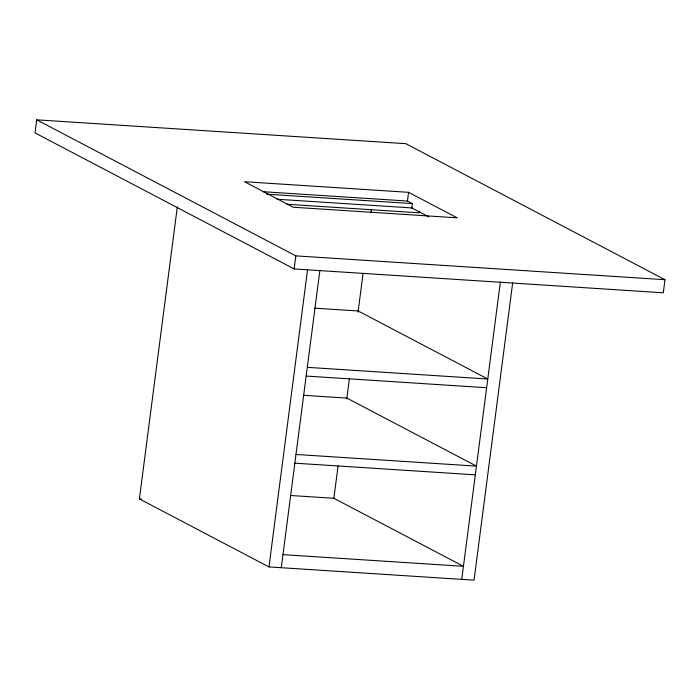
<?xml version="1.0" encoding="UTF-8"?>
<svg xmlns="http://www.w3.org/2000/svg" width="700" height="700" viewBox="0 0 700 700"><rect width="100%" height="100%" fill="white"/><g stroke="black" fill="none" stroke-linecap="round" stroke-linejoin="round"><path stroke-width="1.05" d="M36.697 119.831L35 132.895L294.158 268.94L663.303 292.793L665 279.72L405.842 143.684L36.697 119.831L295.855 255.868L665 279.72M512.689 282.686L474.049 580.169L268.966 566.921L139.388 498.899L177.327 206.824M294.158 268.94L295.855 255.868M268.966 566.921L307.606 269.439M281.277 567.718L319.909 270.226M333.856 498.374L338.074 465.92M346.78 398.851L349.449 378.297M358.024 312.314L363.081 273.368M370.947 212.791L371.368 209.545M407.409 201.373L408.581 192.325L244.519 181.72L293.108 207.226L457.179 217.831L408.581 192.325M411.749 207.944L412.317 203.586L407.453 201.031L262.946 191.695M419.615 211.085L419.387 212.826L286.746 204.26M461.746 579.372L500.386 281.89M266.717 194.18L412.317 203.586M277.016 199.237L412.344 207.979M314.703 308.175L358.19 310.984L487.769 379.006L307.3 367.342M306.162 376.058L486.64 387.721M303.389 395.29L346.876 398.099L476.455 466.121L295.986 454.457M294.849 463.173L475.326 474.836M290.377 495.477L333.865 498.286L463.444 566.309L282.975 554.645M139.388 498.899L141.444 499.03M411.652 207.891L428.803 216.895"/></g></svg>
